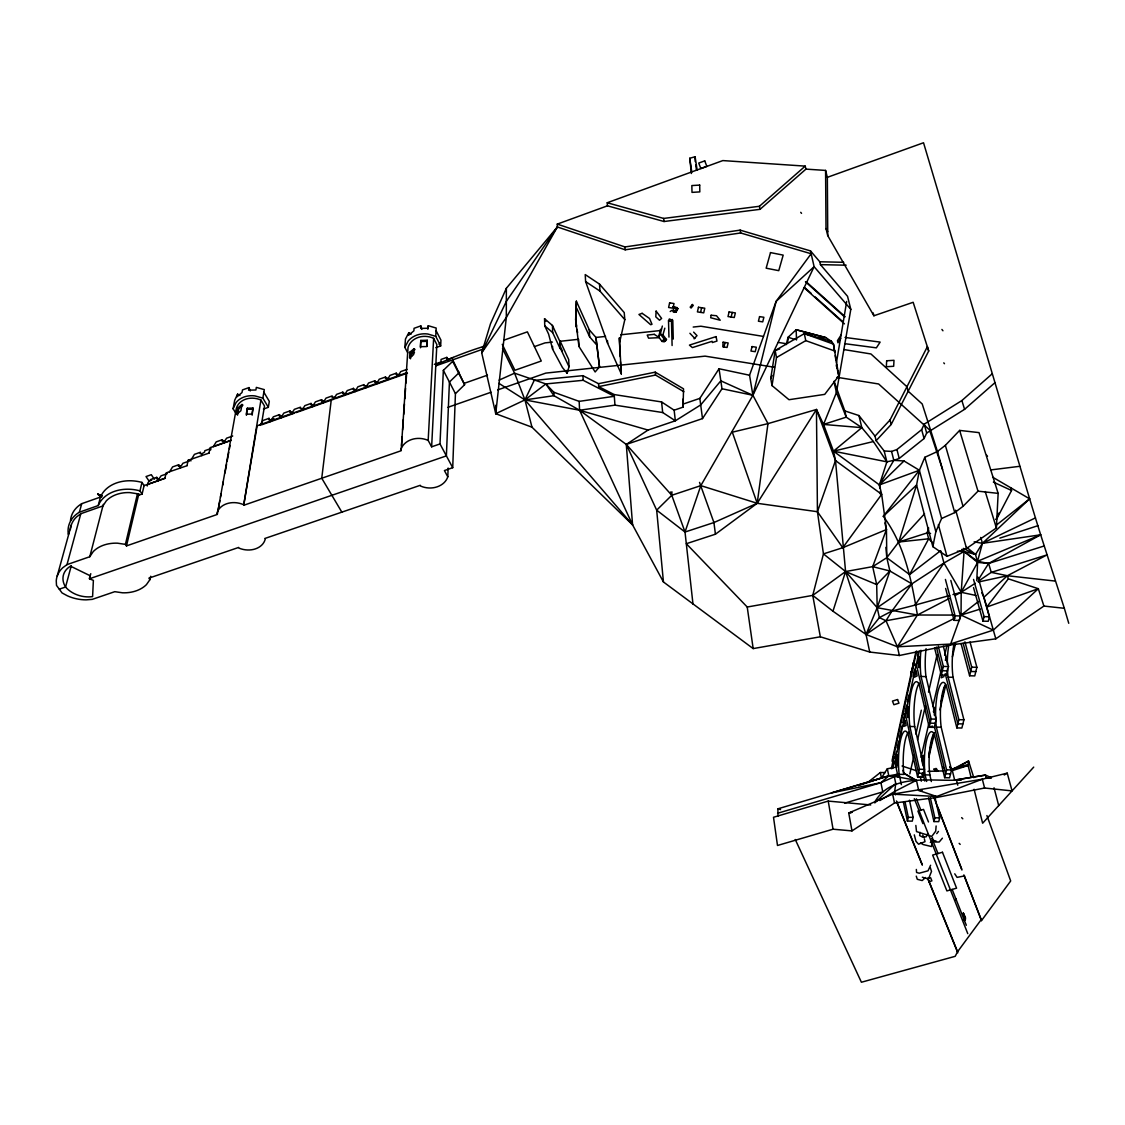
<?xml version="1.0" encoding="UTF-8"?>
<svg xmlns="http://www.w3.org/2000/svg" width="1125" height="1125" viewBox="0 0 1125 1125"><rect width="100%" height="100%" fill="white"/><g stroke="black" fill="none" stroke-linecap="round" stroke-linejoin="round"><path stroke-width="1.5" d="M879.82 488.208L879.413 484.903L886.88 461.827L884.18 450.97L876.136 440.677L891.183 424.477L928.702 351.014L913.163 302.288L873.9 315.773L827.747 235.645L827.353 177.328L825.581 170.423L805.95 169.116L760.022 209.334L664.031 221.513L607.472 205.819L557.269 224.114L557.367 226.955L506.362 288.281L506.32 317.503L495.731 413.705L531.984 427.191L632.573 524.869L663.441 581.977L753.173 648.591L820.336 636.792L869.723 652.05L899.381 655.495L950.288 645.019L995.808 638.831L1043.902 606.066L1064.334 608.302L1068.75 623.278M950.288 645.019L961.045 615.094L961.2 592.298L964.069 551.461L961.931 549.323M502.523 348.525L514.589 373.177L545.85 383.934L553.823 392.245L579.164 401.372L614.32 396.295L583.186 380.306L545.85 383.934L524.939 399.909L495.731 413.705L495.802 405.239M946.055 660.445L946.111 657.267L945.38 660.375M923.105 766.013L923.302 755.339L921.98 761.034L922.739 764.353M934.312 715.163L934.453 707.372L933.413 711.83M464.611 384.694L452.728 359.859L452.658 361.364L464.611 384.694L455.428 393.666L452.714 467.705L444.417 470.559L447.792 476.803A19.167 15.666 5.2 0 1 420.68 486.07L420.258 485.311L264.727 538.523L265.191 539.255A19.083 14.836 10.9 0 1 239.119 548.17L238.655 547.439L148.894 578.152L149.934 579.642L146.419 584.648A33.173 24.834 13.6 0 1 122.555 592.805L114.764 591.68L92.25 599.372L86.161 599.85A34.27 25.383 14.3 0 1 67.331 595.786L62.058 592.931L56.503 585.394L56.25 580.753A34.045 25.144 13.9 0 1 62.733 567.759L66.994 564.623L89.789 556.72L93.234 551.587A33.159 24.806 13.6 0 1 117.45 543.178L125.409 544.373L126.478 545.906L217.308 514.434L236.236 408.867A17.986 14.625 13.8 0 1 260.93 400.05L264.502 405.998L261.548 423.745M458.719 371.573L458.663 373.078L449.423 382.064L446.386 455.878L89.466 578.77L89.93 575.634L70.509 566.156A24.061 17.789 14.1 0 0 65.559 587.011L59.287 589.163M447.792 476.803L448.13 468.056M575.634 319.584L576.352 301.177L589.261 329.78L595.941 337.444L599.498 366.82L595.153 371.967L578.939 346.444L575.634 319.584L576.619 326.152M575.972 326.686L576.352 301.177M434.334 364.331L440.944 361.983L441.07 359.438L446.85 357.384L446.738 359.93L453.375 357.497M452.714 467.705L440.002 443.939L443.348 370.35L452.658 361.364M976.767 580.697L977.611 562.388L975.53 554.456L966.333 547.045M671.948 491.822L671.78 495.281L685.013 532.027L692.986 604.097M435.797 347.667L440.663 345.938L440.944 340.144L436.036 330.567M440.002 443.939L431.634 446.822L436.852 344.559L433.645 338.344A18.028 15.413 7.8 0 0 408.023 347.498L401.147 450.731L243.689 505.294L260.93 400.05M899.381 655.495L897.398 646.777L917.409 615.009C911.587 580.57 904.781 544.992 883.294 516.319L916.58 485.016L932.836 546.638L946.969 556.355L966.558 548.438L996.398 527.962L998.142 493.369L979.017 432.619L959.639 430.411L945.352 445.331L937.434 451.505L924.82 457.298L919.392 470.264L916.58 485.016L898.748 541.997L886.795 557.705L872.677 566.648L845.578 571.542L812.742 595.392L747.225 607.022L686.306 543.712L715.43 534.206L757.195 503.297L816.455 409.486L823.528 424.434L833.484 451.181L835.495 460.561L845.578 571.542L866.025 634.472L869.723 652.05M440.663 345.938L435.741 336.347L436.177 328.05L428.273 325.716L427.823 329.273M531.984 427.191L524.939 399.909L534.206 380.405L582.947 375.666L598.514 383.695L598.697 386.606L614.194 394.566L661.584 401.948L674.142 410.189L683.072 407.137L682.987 399.094M431.634 446.822L428.175 440.423L433.645 338.344M683.072 407.137L683.536 388.828L655.242 372.15L598.514 383.695M427.261 340.27L426.895 346.542L420.412 346.697L420.806 340.425L427.261 340.27L427.064 346.036M428.273 325.716L428.133 328.233L420.68 328.416L420.834 325.884L414.056 328.317L413.887 330.848L408.642 335.222L408.825 332.691L411.103 334.139M420.497 347.766L420.806 340.425M414.042 348.708L413.648 354.572L409.57 357.961L409.978 352.083L414.042 348.708L414.984 349.538L410.92 352.913L410.527 358.791M401.512 445.528L402.131 436.866M402.623 429.933L403.355 419.541M403.734 414.337L404.466 403.945M404.831 398.756L405.577 388.35M405.942 383.161L406.688 372.755L257.133 425.784L243.689 505.294M407.728 352.814L404.859 347.386L405.464 339.047L408.825 332.691M398.194 376.397L398.334 374.625M271.561 419.597L273.333 416.812L279.506 414.633L279.281 416.011L282.052 415.87L283.823 413.1L289.997 410.906L289.8 412.284L292.57 412.144L294.328 409.359L300.516 407.166L300.319 408.558L303.117 408.403L304.861 405.633L311.062 403.425L310.88 404.803L313.678 404.648L315.408 401.878L321.637 399.67L321.455 401.048L324.267 400.894L325.997 398.123L332.227 395.916L332.058 397.294L334.884 397.125L336.586 394.369L342.844 392.147L342.689 393.525L345.53 393.356L347.217 390.586L353.489 388.364L353.334 389.742L356.189 389.573L357.877 386.817L364.148 384.581L364.008 385.959L366.877 385.777L368.55 383.02L374.836 380.784L374.709 382.162L377.592 381.98L379.252 379.223L385.552 376.987L385.439 378.352L388.336 378.169L389.967 375.412L396.295 373.177L396.183 374.541L399.094 374.358L400.711 371.602L407.053 369.352M777.994 816.37L777.909 808.819L888.792 775.856L898.65 774.014M936.127 825.975L935.705 831.192L931.781 836.395L916.523 831.6L915.834 825.427M787.697 342.141L788.105 337.261L796.162 329.738L825.806 337.584L831.459 341.367L833.484 344.123L838.8 375.891L824.738 394.369L788.991 399.713L772.017 385.58L770.738 378.492L775.167 350.522L804.305 333.647L831.459 341.367L827.958 341.227M387.422 380.222L387.577 378.436M376.678 384.033L376.833 382.247M365.948 387.83L366.131 386.044M355.247 391.627L355.444 389.841M344.573 395.409L344.77 393.623M932.527 837.816L931.542 846.548L923.161 844.552L920.433 842.92M334.139 397.392L333.928 399.192L296.17 412.58M331.312 399.487L321.75 478.237L341.845 512.142M323.297 402.947L323.522 401.161M662.344 326.053L660.487 333.492L660.67 334.42L662.934 334.87L666.464 339.539L664.27 341.845L662.006 341.409L658.631 336.923L660.544 329.259M662.934 334.87L664.819 328.163M312.694 406.716L312.933 404.916M898.903 774.717L880.917 782.677L831.445 792.942L888.792 775.856L894.248 776.334L895.753 783.492L894.684 791.466L895.388 794.841M545.85 383.934L553.936 395.691L579.586 410.245L626.288 444.431L656.677 510.159L685.013 532.027L713.925 522.548L757.195 503.297L767.967 423.633L752.906 395.283L749.545 375.23L776.109 301.373L811.139 253.758L740.644 232.973L625.205 249.806L557.367 226.955L506.348 301.373L481.711 352.828L495.731 413.705M302.119 410.456L302.372 408.67M291.558 414.211L291.825 412.411M281.039 417.938L281.306 416.138M270.52 421.664L270.816 419.864M772.017 385.58L776.489 357.539L775.167 350.522L779.681 348.905M260.044 425.377L262.884 420.525L269.03 418.345L268.805 419.738L270.07 420.117L273.938 418.725M263.405 409.064L268.341 407.306L269.311 401.372L263.855 392.217M836.423 362.77L846.689 301.416M268.341 407.306L262.856 398.123L264.291 389.616L256.345 387.394L255.895 389.995L248.555 390.164L249.019 387.577L242.494 389.925L242.016 392.512L237.122 396.731L237.6 394.13L239.934 395.508M557.269 224.114L624.952 246.938L740.138 230.133L810.492 250.903L819.788 261.773L820.448 264.628L847.547 296.311L850.809 309.361L836.437 392.541L823.528 424.434L861.82 427.655L873.38 441.534L886.88 461.827L893.812 460.35L899.227 458.452L924.089 438.539L926.677 433.013L964.589 409.331L994.978 382.655L923.527 142.762L827.353 177.328M253.027 408.066L251.972 414.07L246.263 414.211L247.331 408.206L253.027 408.066L252.141 415.167M246.431 415.308L247.331 408.206M920.194 832.387L919.631 835.537L922.795 837.197L926.269 836.789L927.577 833.737M218.264 509.259L219.853 500.639M220.486 497.18L221.133 493.734M222.722 485.114L223.355 481.655M224.958 473.034L226.547 464.414M227.18 460.955L228.783 452.334M229.416 448.875L230.062 445.43M237.797 407.967L236.616 414.408L240.863 410.766L242.03 404.339L237.797 407.967L238.711 408.712L237.53 415.153M235.491 412.664L233.1 408.769L234.703 400.219L237.6 394.13M223.678 443.081L224.016 441.253M231.131 440.438L213.258 446.766L216.211 441.872L222.314 439.706L222.047 441.113L224.747 440.986L226.589 438.188L232.72 436.008M210.642 449.958L210.923 448.537L204.806 450.703L204.511 452.123L201.459 454.05L200.236 453.642L200.531 452.222L194.428 454.373L191.419 459.309M209.039 452.883L210.08 447.666L231.019 440.255M201.811 455.639L202.191 453.797M932.836 546.638L935.845 531.675L941.597 518.513L924.82 457.298M187.017 465.539L188.128 460.28L209.264 453.009M169.523 471.895L172.589 466.917L178.678 464.766L178.369 466.2L181.041 466.102L182.953 463.261L189.056 461.095M179.916 468.225L180.309 466.355M149.934 579.642L150.68 576.253M915.961 651.473L892.167 760.205L892.477 761.625L894.853 761.667L898.087 776.939M892.477 761.625L916.706 651.009M891.323 768.797L893.939 756.83M892.73 768.53L894.234 761.695M894.994 758.278L896.498 751.444M897.244 748.027L898.748 741.178M899.494 737.761L902.123 725.808M902.883 722.391L904.388 715.542M905.133 712.125L906.638 705.291M907.397 701.873L908.902 695.039M913.036 676.237L914.541 669.403M917.536 655.72L918.295 652.303M894.853 761.667L919.209 651.08M157.95 480.839L158.386 478.955M619.692 342.098L624.811 319.655L624.22 312.567L599.513 284.105L585.225 274.598L585.619 281.588L607.655 343.378L621.295 373.936L619.355 337.823M700.566 312.37L701.62 307.744M915.891 734.091L921.319 710.184M147.234 485.986L148.022 482.611L150.708 479.489L156.797 477.337L156.459 478.786L159.117 478.702L161.058 475.833L167.161 473.681M909.83 773.902L914.105 755.184M917.606 739.856L925.397 705.825M928.505 692.198L937.069 654.764M920.995 757.406L928.856 723.459M932.808 706.43L941.133 670.486M944.663 655.27L946.983 645.23M909.45 800.198L913.148 817.383L912.263 821.152L907.425 821.067L908.311 817.298L905.02 801.83M919.336 683.072A29.039 6.623 -88.6 0 0 914.695 726.595L924.413 769.373L922.556 777.248L917.634 777.15L919.463 769.275L909.858 726.483A29.039 6.553 -88.6 0 1 911.264 691.439A29.039 6.553 -88.6 0 1 919.209 684.675L929.222 727.27L934.256 727.383L936.183 719.156L925.973 676.603A29.714 6.919 -88.3 0 1 926.086 648.675M929.222 727.27L931.134 719.03L921.038 676.477A29.714 6.848 -88.3 0 1 920.953 650.278M943.355 646.284L948.516 666.562L946.491 675.183L941.344 675.056L943.341 666.422L938.25 646.144M950.822 580.43L960.384 615.952L959.33 620.48L954.056 620.325L955.097 615.811L945.422 579.445M942.047 674.719L941.33 677.784L944.002 676.575M70.327 529.65A32.991 24.877 14.8 0 1 76.683 516.811L80.817 513.717L102.923 505.941L106.298 500.864A32.119 24.539 14.5 0 1 129.783 492.595L137.475 493.777L138.502 495.295L142.102 494.044L144.084 485.578L141.975 482.414A36.127 27.689 14.7 0 0 100.462 497.067L81.717 503.677A35.03 26.522 15 0 0 70.481 520.748M928.842 754.172L933.623 733.809M941.217 701.48L944.845 686.081M953.606 648.773L954.788 643.767M928.772 757.28L934.355 733.528M939.923 709.889L945.759 685.083M952.397 656.873L955.547 643.486M125.409 544.373L137.475 493.777M126.478 545.906L138.881 493.72M142.102 494.044L139.964 490.866L141.975 482.414M723.952 347.006L725.034 342.506M731.137 317.039L732.234 312.441M934.763 796.43L939.67 817.889L938.742 821.644L933.933 821.559L934.847 817.791L930.361 797.977M945.394 684.633A28.997 7.003 -88.6 0 0 941.189 727.2L951.525 769.95L949.584 777.811L944.663 777.698L946.589 769.838L936.366 727.087A29.011 6.933 -88.6 0 1 937.8 692.1A29.011 6.933 -88.6 0 1 946.195 685.35L956.855 727.903L961.875 728.03L963.914 719.803L953.044 677.292A29.672 7.327 -88.2 0 1 953.606 646.13M956.855 727.903L958.866 719.677L948.122 677.166A29.672 7.242 -88.2 0 1 947.405 668.939M970.017 641.967L976.88 667.294L974.756 675.914L969.609 675.773L971.719 667.167L964.941 641.841M978.005 577.153L989.353 616.781L988.242 621.295L982.983 621.141L984.08 616.627L973.547 579.431M965.503 919.463L964.392 919.012M685.013 532.027L700.819 485.634L752.906 395.283L776.109 301.373L814.12 266.695L810.492 250.903M965.658 918.07L964.322 918.506M90.773 573.68L89.466 578.77L93.375 580.402L92.602 596.587A24.089 17.831 14.2 0 1 65.559 587.011L71.325 565.58M786.192 344.616L788.105 337.261L795.122 339.511M820.336 636.792L812.742 595.392L823.444 553.894L817.439 511.72L816.455 409.486L767.967 423.633L732.319 432.183L757.195 503.297L817.439 511.72L842.752 547.72L886.444 529.552L881.677 494.353L879.413 484.903L833.484 451.181L861.82 427.655L858.952 415.547L844.819 410.92L834.173 381.445M89.789 556.72L103.331 504.337M69.145 531.647L68.358 534.487A35.227 26.564 14.8 0 1 79.397 512.198L98.227 505.561L100.462 497.067M79.397 512.198L81.717 503.677M66.994 564.623L80.817 513.717M994.978 382.655L1029.642 498.839L982.448 543.319L977.513 561.305L988.622 563.456L1044.239 545.948L1064.334 608.302M57.22 576.014L71.297 524.967M578.939 346.444L578.587 339.3L559.814 341.311L552.445 325.462L544.556 318.727L544.739 325.828L548.578 334.027L552.642 349.256L562.472 367.608L567.141 373.233L569.011 366.722L568.702 359.522L560.18 341.184L560.081 348.469L560.18 341.184M933.469 543.544L928.673 538.791L927.127 532.927L928.673 527.934M1043.902 606.066L1038.333 588.712L993.319 630.141L950.062 644.105L897.398 646.777L866.025 634.472L832.964 611.212L845.578 571.542L823.444 553.894L842.752 547.72L881.677 494.353L835.495 460.561L816.455 409.486M914.119 662.302L910.842 673.847L913.922 663.666M910.941 672.905L911.236 673.481M911.25 671.836L914.105 663.328M992.644 477.169L1029.642 498.839L1035.422 517.908L982.448 543.319L975.53 554.456L964.069 551.461L943.959 563.006L911.869 583.847L891.956 611.016L885.994 620.761L866.025 634.472L877.191 607.711L889.903 570.994L886.795 557.705L885.923 547.355M817.439 511.72L835.495 460.561M964.589 917.536L964.448 915.989L964.589 917.536L965.348 917.311L964.448 915.989M963.464 914.681L963.337 913.134L963.464 914.681L964.223 914.47L963.337 913.134M866.025 634.472L879.37 617.611L877.191 607.711L876.684 584.578L872.677 566.648L886.444 529.552L884.869 522.928M770.738 378.492L772.073 375.37M506.362 288.281L490.458 323.873L481.711 352.828L506.32 317.503L557.367 226.955M668.953 337.106L668.517 320.766L669.347 318.966L672.792 320.316L673.256 339.047M672.103 345.516L671.484 321.286L672.314 319.472M930.6 865.252L928.041 870.806L919.223 873.225L916.58 872.452L916.341 869.442M884.18 450.97L891.562 451.42L896.934 449.536L921.642 429.666L924.202 424.167L961.875 400.556L992.039 373.95M924.539 513.802L898.748 541.997L927.127 532.927L928.561 529.833M995.934 519.427L998.873 513.084M498.909 383.344L524.939 399.909L632.573 524.869L626.288 444.431L702.492 418.598L721.997 388.758L752.906 395.283L814.12 266.695L850.809 309.361M233.1 408.769L236.011 402.652A20.925 17.002 13.8 0 1 254.869 395.902L262.856 398.123M483.975 347.231L484.425 346.275L483.68 346.655M876.136 440.677L875.025 436.134L890.03 419.962L927.394 346.598L928.702 351.014M996.328 519.708L1011.558 490.486L1010.672 487.716M404.859 347.386L408.22 341.016A20.953 17.93 7.8 0 1 427.795 334.012L435.741 336.347M886.444 529.552L886.795 557.705L909.605 574.594L928.673 538.791L898.748 541.997M658.631 336.923L660.487 333.492M672.891 310.598L674.775 307.111L677.883 308.672L675.703 312.272L671.794 310.387L670.205 311.527M674.761 312.37L676.434 309.277L677.883 308.672M677.461 308.123L676.209 311.766M675.703 312.272L677.391 309.178M1035.422 517.908L1040.667 534.797L988.622 563.456L977.611 562.388L961.2 592.298L955.167 595.434M935.845 531.675L919.392 470.264L879.413 484.903L893.812 460.35L891.562 451.42M482.302 347.358L484.073 345.558M978.525 579.445L988.622 563.456L991.266 572.372L1007.395 575.733L1055.278 581.077M841.162 334.884L837.464 340.65L837.956 342.787L840.741 338.442M858.389 785.63L881.437 777.966L887.33 768.769L897.145 766.927M682.72 404.227L699.848 398.377L719.044 368.747L749.545 375.23M662.006 341.409L664.2 339.103L666.464 339.539M951.398 769.866L968.569 761.02L968.105 765.492L952.355 770.625L954.647 780.089L985.472 775.083L991.392 777.727L988.087 777.966M954.07 615.08L917.409 615.009L885.994 620.761L879.37 617.611L891.956 611.016L915.005 605.123L943.959 563.006L940.655 550.673L909.605 574.594M795.262 839.503L861.398 982.238L955.195 956.32L957.558 951.75L981.225 919.617L964.209 875.545M963.816 874.941L981.464 920.644L1010.686 880.973L986.906 815.541M978.019 581.456L991.266 572.372L1047.192 554.822L1007.395 575.733L1008.337 578.827L986.78 607.036L995.808 638.831M936.731 833.653L938.461 831.417M673.369 312.202L674.353 310.922L675.773 311.203L673.509 310.725M694.111 338.822L697.008 335.658L693.647 332.128M874.491 802.477C890.859 773.325 928.898 781.298 956.531 780.145L957.755 785.194M883.294 516.319L919.392 470.264L903.994 460.969L893.812 460.35M942.412 838.167L939.206 842.006L935.17 842.02L931.866 838.181M952.355 770.625L954.45 768.234L968.906 764.311M1033.72 767.109L982.631 823.233L974.095 789.272M877.191 607.711L911.869 583.847L889.903 570.994L876.684 584.578L845.578 571.542L877.191 607.711L917.409 615.009L949.12 598.57M941.597 518.513L954.745 512.606L963.028 506.32L977.991 491.161L998.142 493.369M879.413 484.903L903.994 460.969M925.481 877.514L922.191 880.566L917.269 879.3L916.27 876.136M964.42 920.658L965.25 919.856L963.309 920.138M874.87 802.856L895.753 783.492M1008.337 578.827L1038.333 588.712L986.78 607.036L983.953 597.192L1007.395 575.733L978.398 581.991M607.472 205.819L607.233 202.753L663.652 218.433L759.417 206.283L805.219 166.12L805.95 169.116M777.558 813.277L880.917 782.677L888.792 775.856L887.33 768.769M238.711 408.712L242.944 405.084M995.597 525.712L1029.642 498.839M867.994 782.241L880.327 772.523L885.234 772.566M993.319 630.141L961.045 615.094L978.567 601.397M483.328 346.809L484.242 346.163M752.906 395.283L720.83 380.841L700.706 404.916L675.337 420.792L648.028 430.073L626.288 444.431L671.78 495.281L700.819 485.634L757.195 503.297M851.977 830.897L894.502 803.025L936.858 797.428L984.586 788.006L1012.064 790.903L1007.241 773.142L982.322 779.189L892.659 794.152L848.728 812.995L851.977 830.897L833.048 829.209L777.487 845.48L773.508 817.27L828.225 801.084L870.722 804.966M975.291 583.27L961.2 592.298L952.959 594.591M1004.287 774.998L1007.241 773.142M879.848 800.578L894.684 791.466L916.439 780.314L918.675 790.411L936.647 796.5L982.322 779.189L984.586 788.006M776.489 357.539L805.781 340.636L835.102 351.127M956.559 767.953L968.569 761.02L973.8 777.67M954.83 618.188L897.398 646.777L885.994 620.761M439.523 343.322L440.269 342.956M439.059 344.264L439.805 343.898M950.836 768.136L949.697 766.561M499.106 380.123L514.589 373.177L524.939 399.909L579.586 410.245L648.028 430.073M691.397 173.503L689.752 158.259L695.109 156.741L697.177 170.269M1044.239 545.948L1040.667 534.797L977.513 561.305L964.069 551.461L957.375 551.236M607.233 202.753L722.827 160.58L805.219 166.12M929.897 727.003L932.428 726.089M411.286 353.672L414.478 352.533M261.548 424.842L294.581 413.142M335.447 398.644L407.447 373.12M503.902 340.172L527.386 331.847L541.28 361.013L514.927 370.266L502.256 344.334M435.769 365.864L482.906 349.158M187.355 465.595L166.134 472.908L164.953 478.223L144.084 485.578M151.678 480.164L149.048 481.092L146.025 476.564L151.312 474.694L154.322 479.222M534.417 346.627L545.02 342.886L552.417 342.098M147.586 484.495L165.389 478.223M464.344 383.288L487.477 375.159M447.975 407.292L491.077 392.231M497.714 389.911L545.794 373.106L705.066 356.133L774.492 367.27M999.83 538.116L1037.967 525.67M823.528 424.434L846.239 417.15L861.82 427.655M961.045 615.094L980.353 609.047M951.244 769.177L968.105 765.492L971.1 777.389M844.608 803.152L882.773 791.888L880.917 782.677M930.361 842.428L935.902 840.839M927.408 878.639L930.614 877.725L931.88 880.889L928.688 881.789M963.675 914.513L964.983 917.03L963.759 914.287M915.005 605.123L949.655 595.505M873.38 441.534L833.484 451.181L886.88 461.827M852.033 812.208L848.728 812.995L851.963 812.377M598.697 386.606L655.538 375.047L683.888 391.739M964.533 875.911L957.066 877.373L954.745 873.802M961.397 779.695L954.647 780.089L985.472 775.083L986.344 778.43M974.123 541.842L982.448 543.319L1040.667 534.797M524.939 399.909L553.936 395.691L553.823 392.245M579.164 401.372L579.586 410.245L614.953 405.141L662.695 412.538L675.337 420.792L674.142 410.189M990.675 469.941L1019.756 466.298M605.545 336.417L595.941 337.444L599.498 366.82M620.859 334.786L660.473 330.539M693.197 327.052L700.917 326.222L763.495 336.431M818.916 338.147L825.806 337.584L796.162 329.738L796.528 339.961M954.647 780.089L961.65 779.639M987.891 777.952L991.392 777.727M927.914 771.384L943.622 770.892M247.5 409.303L253.181 409.162M420.891 341.494L427.345 341.339M935.705 770.991L933.947 768.797L934.903 770.738M918.675 790.411L922.177 790.397M908.311 817.298L913.148 817.383M934.847 817.791L939.67 817.889M919.463 769.275L924.413 769.373M946.589 769.838L951.525 769.95M923.484 773.311L918.548 773.213L905.33 714.066L902.897 714.009L902.588 712.603M950.541 773.888L945.619 773.775L934.425 726.722M917.634 777.15L908.114 734.316A28.42 6.272 -89 0 0 900.534 740.109A28.42 6.272 -89 0 0 899.17 774.323L903.895 774.422A28.42 6.328 -89 0 1 908.353 732.22M944.663 777.698L934.523 734.92A28.392 6.637 -89 0 0 926.508 740.686A28.392 6.637 -89 0 0 925.116 774.872L929.841 774.97L931.345 781.566M819.788 261.773L843.722 262.308M820.448 264.628L846.169 265.205M931.134 719.03L936.183 719.156M958.866 719.677L963.914 719.803M935.212 723.277L930.164 723.164L916.284 664.341L913.795 664.284L913.472 662.878M962.888 723.923L957.853 723.797L945.239 673.678M909.858 726.483L914.695 726.595M936.366 727.087L941.189 727.2M921.038 676.477L925.973 676.603M948.122 677.166L953.044 677.292M943.341 666.422L948.516 666.562M971.719 667.167L976.88 667.294M947.503 670.88L942.342 670.753L936.408 647.03M975.811 671.611L970.664 671.484L963.141 643.275M955.097 615.811L960.384 615.952M984.08 616.627L989.353 616.781M911.039 671.892L911.137 672.75M676.069 307.42L677.348 307.659M828.098 340.931L831.459 341.367M845.016 337.444L880.144 342.098L876.361 347.85L844.636 343.659M927.127 532.927L930.558 533.419M836.972 377.297L878.625 383.977L929.517 429.863L942.567 469.519M843.863 349.552L870.947 353.967L906.947 386.747L908.17 391.219L922.219 403.973L937.687 452.292M778.303 342.408L786.642 343.772M188.128 460.28L191.109 460.772M668.517 320.766L671.484 321.286M894.248 776.334L916.439 780.314L903.572 773.086L902.967 770.259M672.891 306.745L674.775 307.111L676.434 309.277M663.314 340.411L665.592 340.861M975.839 595.448L961.2 592.298L943.959 563.006M872.677 566.648L889.903 570.994M777.909 808.819L780.553 809.606M922.331 877.191L928.462 879.033L931.514 871.411L930.333 867.727M902.053 766.013L916.073 770.625M102.15 495.703L97.678 494.114L101.419 497.264M101.939 496.041L97.678 494.114L101.63 496.927M993.361 482.091L1011.558 490.486M963.309 548.395L975.53 554.456M903.572 773.086L916.355 780.891M585.619 281.588L599.991 291.108L624.811 319.655M812.742 595.392L832.964 611.212M964.069 551.461L977.611 562.388M544.739 325.828L552.67 332.578L560.081 348.469M409.978 352.083L412.2 355.683M804.586 287.48L811.125 293.344M815.048 296.859L842.541 321.483M804.192 287.789L844.467 323.859M949.88 767.63L951.455 769.05M806.161 281.742L845.142 316.758M805.458 281.77L844.509 316.828M959.147 843.328L960.173 844.383M961.65 817.622L962.803 818.803M937.898 770.864C936.169 768.853 936.83 768.488 935.719 768.459L936.605 771.342M689.906 333.281L694.828 338.456M576.703 308.236L589.669 336.895L596.391 344.587M986.681 455.259L987.497 456.272M800.705 212.316L801.534 213.356M943.777 362.855L944.466 363.712M941.906 329.442L942.947 330.778M858.952 415.547L875.025 436.134M660.67 334.42L664.2 339.103M942.848 766.744L943.509 767.7M156.797 477.337L158.358 479.714M178.678 464.766L180.225 467.142M222.314 439.706L223.819 442.097M269.03 418.345L270.478 420.778M279.506 414.633L280.955 417.066M289.997 410.906L291.431 413.339M311.062 403.425L312.483 405.886M825.581 170.423L826.003 228.572L827.691 231.511M321.637 399.67L323.044 402.131M342.844 392.147L344.236 394.622M353.489 388.364L354.867 390.853M374.836 380.784L376.2 383.288M385.552 376.987L386.902 379.491M396.295 373.177L397.631 375.68M922.697 835.088L924.131 837.844M443.348 370.35L455.428 393.666M446.85 357.384L448.495 360.591M981.773 592.734L983.953 597.192M914.006 665.663L912.839 663.202L913.472 665.902M544.556 318.727L545.822 321.455M560.095 345.994L562.444 351.028M560.433 348.342L569.011 366.722M579.586 410.245L632.573 524.869M896.47 800.958L922.092 864.197M927.998 878.794L957.558 951.75M896.695 801.984L922.317 865.223M927.562 878.203L957.797 952.791M914.316 798.68L967.767 933.652M922.894 823.598L917.916 811.055L923.527 809.409L928.477 821.981M916.369 798.778L920.869 810.183M933.272 841.584L937.997 853.552M952.158 889.425L966.319 925.27M699.539 482.4L713.925 522.548L715.43 534.206M937.744 807.005L961.692 869.02M934.2 798.244L961.931 870.047M249.019 387.577L250.256 390.952M670.598 492.019L671.78 495.281L656.677 510.159L663.441 581.977M961.875 400.556L964.589 409.331M985.233 491.541L996.398 527.962M959.639 430.411L977.991 491.161M980.719 537.455L982.448 543.319M420.834 325.884L421.861 329.414M945.352 445.331L963.028 506.32M955.673 510.159L966.558 548.438M937.434 451.505L954.745 512.606M973.533 587.63L982.983 621.141M924.202 424.167L926.677 433.013M921.642 429.666L924.089 438.539M938.391 524.672L946.969 556.355M961.088 643.655L969.609 675.773M873.141 312.863L873.9 315.773M945.619 588.459L954.056 620.325M994.036 787.795L998.705 805.57M890.03 419.962L891.183 424.477M896.934 449.536L899.227 458.452M934.594 647.986L941.344 675.056M826.003 228.572L827.747 235.645M836.437 365.794L837.183 368.831L836.452 363.895M981.225 919.617L981.464 920.644M936.858 797.428L936.647 796.5L892.659 794.152L894.502 803.025M837.506 370.237L838.8 375.891M924.427 839.109L925.003 841.669L918.577 844.2L915.961 841.317L914.287 834.862M844.819 410.92L846.239 417.15L836.437 392.541L833.934 381.389M955.955 898.791L956.278 900.253M925.116 774.872L926.62 781.467M922.88 772.622L924.778 781.059M928.589 797.934L933.933 821.559M921.797 773.817L922.556 777.248M920.25 776.419L921.319 781.186M899.17 774.323L901.364 784.645M805.781 340.636L804.305 333.647L833.484 344.123L834.722 352.364M903.473 802.392L907.425 821.067M836.466 365.4L837.183 368.831M880.327 772.523L881.437 777.966M759.417 206.283L760.022 209.334M740.138 230.133L740.644 232.973M828.225 801.084L833.048 829.209M695.714 164.967L696.487 170.016M577.111 329.442L577.603 332.733M835.214 355.655L835.945 360.591M689.752 158.259L691.805 172.083M719.044 368.747L721.997 388.758M747.225 607.022L753.173 648.591M699.848 398.377L702.492 418.598M880.228 491.512L880.636 494.817M663.652 218.433L664.031 221.513M661.584 401.948L662.695 412.538M655.242 372.15L655.538 375.047M624.952 246.938L625.205 249.806M621.295 373.936L620.48 361.716M614.194 394.566L614.953 405.141M607.444 340.523L607.655 343.378M599.513 284.105L599.991 291.108M589.261 329.78L589.669 336.895M582.947 375.666L583.186 380.306M619.298 338.316L620.227 356.695M567.014 370.35L567.141 373.233M552.445 325.462L552.67 332.578M552.558 346.387L552.642 349.256M695.109 156.741L695.208 161.592M216.816 513.689A19.266 15.033 11.6 0 1 243.225 504.534M98.227 505.561A36.323 27.745 14.5 0 1 139.964 490.866M400.711 449.944A19.322 15.891 6 0 1 428.175 440.423M435.811 365.034A202.697 105.736 -27.5 0 1 484.327 346.233M929.841 774.97A28.378 6.694 -89 0 1 934.481 732.811M947.292 664.13A29.672 7.242 -88.2 0 1 948.684 646.003M897.483 754.777L897.286 765.464L896.217 760.472L897.483 754.777M908.086 706.739L907.875 717.652L906.764 712.688L908.086 706.739M919.153 656.55L918.956 667.716L917.789 662.78L919.153 656.55M886.655 360.773L886.345 366.736L893.672 366.272L893.995 360.309L886.655 360.773M656.128 311.133L655.791 316.856L659.517 320.231L661.613 318.431L656.128 311.133M711.127 315.225L710.677 317.742L720.197 320.231L716.498 315.731L711.127 315.225M669.614 302.85L668.616 307.491L672.989 308.166L674.002 303.525L669.614 302.85M905.034 720.52L903.741 726.398L906.145 725.484L905.034 720.52M915.975 670.964L914.625 677.109L917.142 675.9L915.975 670.964M698.456 307.266L697.416 311.892L703.716 312.848L704.77 308.222L698.456 307.266M729.098 311.948L728.002 316.561L734.259 317.517L735.37 312.919L729.098 311.948M723.094 342.211L722.812 346.823L727.059 347.47L728.142 342.97L723.094 342.211M752.077 346.57L750.952 351.056L755.212 351.689L756.338 347.217L752.077 346.57M759.572 316.617L758.419 321.216L762.722 321.863L763.875 317.278L759.572 316.617M770.512 252.591L766.153 268.186L778.753 270.661L783.183 255.122L770.512 252.591M963.9 917.395L964.561 918.577L965.419 918.253L965.109 917.269L963.9 917.395M692.367 304.509L690.188 307.139L691.087 308.039L693.267 305.409L692.367 304.509M704.742 160.875L698.737 163.069L700.833 168.553L706.823 166.359L704.742 160.875M642.136 313.327L638.93 314.466L650.672 324.731L651.994 324.281L649.533 318.488L642.136 313.327M716.062 336.6L689.428 345.108L692.409 347.597L712.125 341.297L712.378 342.534L716.962 341.072L716.062 336.6M897.553 699.539L892.462 701.086L893.883 704.728L898.959 703.181L897.553 699.539M942.469 852.258L932.639 855.084L946.898 890.916L956.573 888.173L942.469 852.258M654.244 334.336L647.227 335.081L648.562 338.175L659.391 337.655L654.244 334.336M699.694 185.091L691.847 185.569L692.002 192.375L699.82 191.897L699.694 185.091M935.269 770.245L936.112 771.356L935.269 770.245"/></g></svg>
